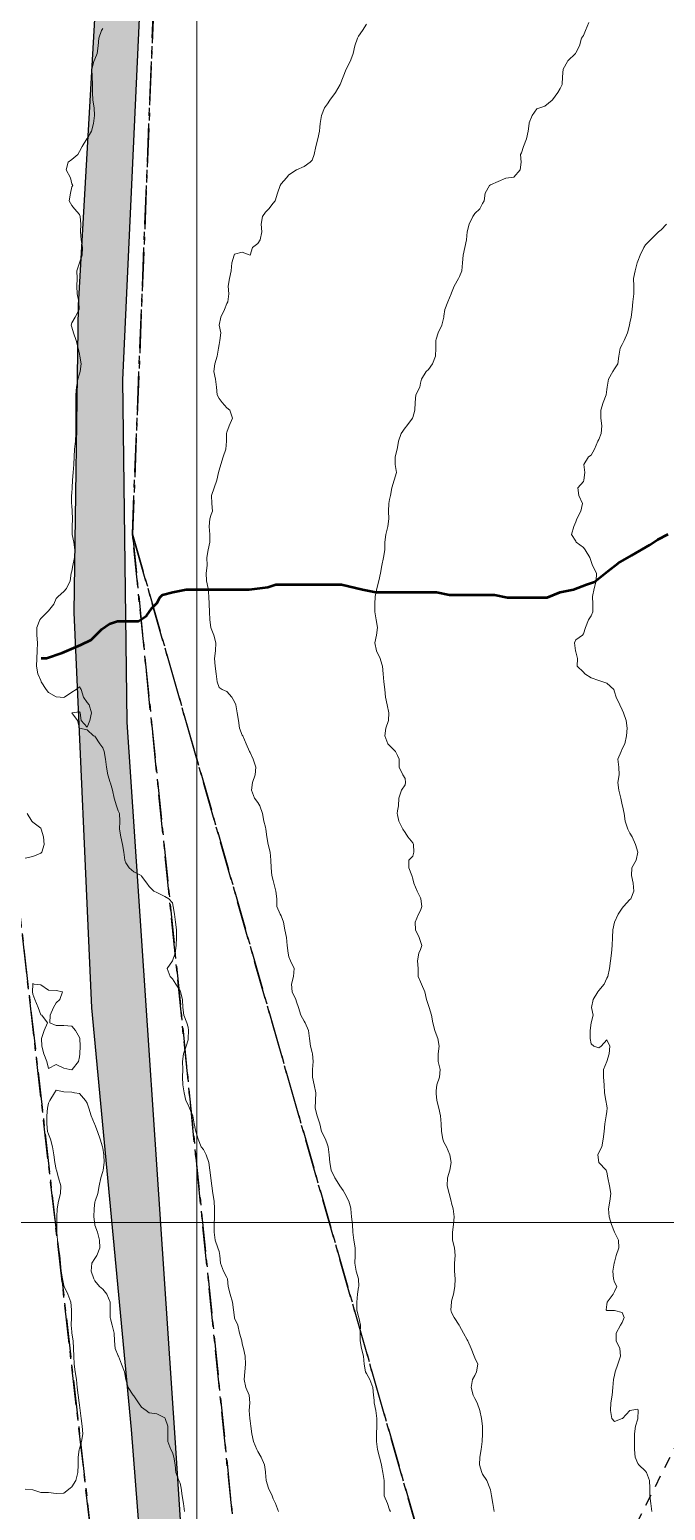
# Model space of a CAD drawing. Header units: centimetres. Extents: x 0 to 642158, y -847 to 649707.
# Drawn here: x 616856 to 616897, y 621268.8 to 621364.3 of the extents above; entities that cross this region are included whole.
import ezdxf

# ---------------------------------------------------------------- set-up
doc = ezdxf.new("R2010")
doc.units = ezdxf.units.CM
doc.header["$MEASUREMENT"] = 0
doc.linetypes.add('CENTERX2', pattern=[4, 2.5, -0.5, 0.5, -0.5])
doc.linetypes.add('JIS_02_0.7', pattern=[1.35, 0.75, -0.6])
for name, color, linetype, lineweight in [('MEV_grille', 254, 'Continuous', 9), ('MEV_layout inondation', 5, 'Continuous', 15), ('WAL_parcellaire agricole', 7, 'JIS_02_0.7', 25), ('WAL_topographie 0.5', 253, 'Continuous', 20)]:
    doc.layers.add(name, color=color, linetype=linetype, lineweight=lineweight)
doc.layers.add('MEV_schema paysager_Ha', color=7, linetype='Continuous', lineweight=25, transparency=0.13)
doc.layers.add('SPW_parcellaire cadastral', color=7, linetype='CENTERX2', lineweight=25, true_color=0xff0542)
picture_1 = doc.add_image_def('image2.png', size_in_pixel=(6614, 11023))

# ---------------------------------------------------------------- blocks, each defined once
blk = doc.blocks.new('*U114')
at = {"layer": 'MEV_grille', "transparency": 33554687}
blk.add_lwpolyline([(-1338.461, 0), (1338.461, 0)], dxfattribs=at)
blk = doc.blocks.new('*U115')
at = {"layer": 'MEV_grille', "color": 0, "linetype": 'ByBlock', "lineweight": -2, "transparency": 16777216}
blk.add_blockref('*U114', (0, -1100), dxfattribs=at)
blk = doc.blocks.new('*U112')
at = {"layer": 'MEV_grille', "transparency": 33554687}
blk.add_lwpolyline([(0, 1825.476), (0, -1825.476)], dxfattribs=at)
blk = doc.blocks.new('*U113')
at = {"layer": 'MEV_grille', "color": 0, "linetype": 'ByBlock', "lineweight": -2, "transparency": 16777216}
blk.add_blockref('*U112', (1500, 0), dxfattribs=at)

msp = doc.modelspace()

# ---------------------------------------------------------------- hatches: boundary and pattern name
at = {"layer": 'MEV_schema paysager_Ha', "true_color": 0xffffff, "transparency": 33554687}
h = msp.add_hatch(color=7, dxfattribs=at)
h.dxf.hatch_style = 1
h.paths.add_polyline_path([(617076.957, 620775.289), (617077.201, 620777.105), (617077.126, 620779.957), (617075.099, 620784.986), (617072.172, 620790.466), (617067.368, 620798.797), (617064.065, 620804.577), (617056.243, 620818.296), (617050.046, 620830.95), (617047.611, 620836.834), (617045.379, 620844.037), (617042.362, 620852.742), (617037.909, 620861.649), (617028.342, 620880.123), (617020.095, 620896.123), (617010.198, 620916.411), (617002.446, 620933.73), (616993.044, 620956.493), (616983.642, 620978.596), (616973.25, 621002.678), (616968.962, 621012.244), (616965.663, 621021.976), (616955.436, 621040.45), (616945.21, 621059.419), (616940.921, 621068.986), (616935.478, 621077.398), (616927.231, 621088.119), (616919.756, 621098.032), (616908.594, 621115.419), (616899.05, 621136.883), (616888.424, 621173.846), (616877.62, 621211.722), (616864.401, 621250.858), (616862.596, 621274.031), (616860.047, 621301.222), (616858.914, 621326.713), (616859.197, 621346.539), (616860.896, 621376.279), (616861.463, 621404.886), (616860.613, 621429.244), (616859.48, 621444.822), (616854.948, 621465.215), (616849, 621490.706), (616837.671, 621532.058), (616829.74, 621571.711), (616822.943, 621588.705), (616820.394, 621592.954), (616812.463, 621606.549), (616808.781, 621634.306), (616806.798, 621652.15), (616807.931, 621670.56), (616809.064, 621685.289), (616812.18, 621684.156), (616809.914, 621652.433), (616812.18, 621634.873), (616813.879, 621615.896), (616816.995, 621605.7), (616822.943, 621593.52), (616829.174, 621581.341), (616832.006, 621572.561), (616837.954, 621544.521), (616851.266, 621492.689), (616857.498, 621468.614), (616860.896, 621451.903), (616862.879, 621435.758), (616864.295, 621409.984), (616863.729, 621378.545), (616862.029, 621341.724), (616862.313, 621319.632), (616865.428, 621273.181), (616866.561, 621255.621), (616870.995, 621241.549), (616880.863, 621212.431), (616888.067, 621186.88), (616893.901, 621167.537), (616903.21, 621136.7), (616913.794, 621113.645), (616922.701, 621099.354), (616933.688, 621085.113), (616938.674, 621078.225), (616946.15, 621064.154), (616956.913, 621043.761), (616966.26, 621026.766), (616969.942, 621016.853), (616981.555, 620991.079), (616995.15, 620956.807), (617005.346, 620932.732), (617016.676, 620908.941), (617026.306, 620890.247), (617038.202, 620866.455), (617044.999, 620853.993), (617049.248, 620839.831), (617054.346, 620826.519), (617065.959, 620806.409), (617077.565, 620785.227), (617080.472, 620780.563), (617081.622, 620779.211), (617083.041, 620778.332)])

# ---------------------------------------------------------------- linework, layer by layer
for points in [[(616812.18, 621684.156), (616809.914, 621652.433), (616812.18, 621634.873), (616813.879, 621615.896), (616816.995, 621605.7), (616822.943, 621593.52), (616829.174, 621581.341), (616832.006, 621572.561), (616837.954, 621544.521), (616851.266, 621492.689), (616857.498, 621468.614), (616860.896, 621451.903), (616862.879, 621435.758), (616864.295, 621409.984), (616863.729, 621378.545), (616862.029, 621341.724), (616862.313, 621319.632), (616865.428, 621273.181), (616866.561, 621255.621), (616870.995, 621241.549), (616880.863, 621212.431), (616888.067, 621186.88), (616893.901, 621167.537), (616903.21, 621136.7)], [(616899.05, 621136.883), (616888.424, 621173.846), (616877.62, 621211.722), (616864.401, 621250.858), (616862.596, 621274.031), (616860.047, 621301.222), (616858.914, 621326.713), (616859.197, 621346.539), (616860.896, 621376.279), (616861.463, 621404.886), (616860.613, 621429.244), (616859.48, 621444.822), (616854.948, 621465.215), (616849, 621490.706), (616837.671, 621532.058), (616829.74, 621571.711), (616822.943, 621588.705), (616820.394, 621592.954), (616812.463, 621606.549), (616808.781, 621634.306), (616806.798, 621652.15), (616807.931, 621670.56)]]:
    msp.add_lwpolyline(points)
at = {"layer": 'MEV_layout inondation', "lineweight": 50}
msp.add_lwpolyline([(616856.781, 621323.769), (616857.12, 621323.769), (616858.14, 621324.109), (616859.329, 621324.618), (616860.009, 621324.958), (616860.349, 621325.298), (616860.689, 621325.638), (616861.198, 621325.977), (616861.708, 621326.147), (616863.067, 621326.147), (616863.577, 621326.487), (616863.917, 621326.997), (616864.257, 621327.336), (616864.427, 621327.676), (616864.597, 621327.846), (616865.277, 621328.016), (616866.126, 621328.186), (616870.204, 621328.186), (616871.394, 621328.356), (616871.904, 621328.526), (616876.152, 621328.526), (616877.511, 621328.186), (616878.361, 621328.016), (616882.269, 621328.016), (616883.119, 621327.846), (616886.007, 621327.846), (616886.857, 621327.676), (616889.406, 621327.676), (616890.256, 621328.016), (616891.105, 621328.186), (616891.955, 621328.526), (616892.465, 621328.695), (616893.314, 621329.375), (616893.994, 621329.884), (616894.844, 621330.394), (616896.033, 621331.074), (616896.543, 621331.413), (616897.222, 621331.753)], dxfattribs=at)
at = {"layer": 'MEV_layout inondation'}
msp.add_lwpolyline([(616856.95, 621323.939), (616856.95, 621323.939)], dxfattribs=at)
at = {"layer": 'SPW_parcellaire cadastral'}
for points in [[(616944.019, 621346.288), (616891.176, 621232.847), (616887.191, 621245.822), (616886.641, 621247.973), (616862.665, 621331.766), (616865.321, 621397.898), (616864.432, 621434.347), (616858.606, 621468.447), (616903.186, 621496.996), (616854.687, 621564.33), (616835.91, 621591.288), (616876.41, 621581.683), (616934.855, 621567.822)], [(616858.606, 621468.447), (616864.432, 621434.347), (616865.321, 621397.898), (616862.665, 621331.766), (616870.711, 621252.787), (616861.325, 621255.728), (616853.844, 621320.918), (616853.082, 621327.776), (616851.004, 621415.295), (616844.699, 621459.573), (616843.298, 621468.926)], [(616887.191, 621245.822), (616870.711, 621252.787), (616862.665, 621331.766), (616886.641, 621247.973), (616887.191, 621245.822)], [(616861.325, 621255.728), (616810.129, 621261.429), (616785.491, 621264.858), (616759.854, 621269.228), (616853.844, 621320.918), (616861.325, 621255.728)]]:
    msp.add_lwpolyline(points, dxfattribs=at)
at = {"layer": 'WAL_parcellaire agricole'}
msp.add_lwpolyline([(617074.99, 621405.826), (617079.477, 621394.729), (617028.48, 621376.724), (616977.982, 621361.385), (616955.316, 621352.215), (616947.151, 621345.548), (616890.498, 621232.042), (616879.673, 621242.435), (616887.281, 621252.278), (616936.702, 621350.426), (616951.649, 621364.432), (616973.557, 621372.595), (617074.99, 621405.826)], dxfattribs=at)
at = {"layer": 'WAL_topographie 0.5'}
for points in [[(616860.75, 621364.365), (616860.677, 621364.25), (616860.5, 621363.75), (616860.463, 621363.25), (616860.395, 621362.75), (616860.25, 621362.386), (616860.186, 621362.25), (616860.055, 621361.75), (616860.068, 621361.25), (616860.088, 621360.75), (616860.09, 621360.25), (616860.114, 621359.75), (616860.198, 621359.25), (616860.23, 621358.75), (616860.166, 621358.25), (616860.028, 621357.75), (616859.75, 621357.282), (616859.73, 621357.25), (616859.417, 621356.75), (616859.25, 621356.442), (616859.15, 621356.25), (616858.75, 621355.917), (616858.523, 621355.75), (616858.385, 621355.25), (616858.676, 621354.75), (616858.75, 621354.35), (616858.815, 621354.25), (616858.75, 621354.167), (616858.669, 621353.75), (616858.593, 621353.25), (616858.75, 621352.954), (616858.94, 621352.75), (616859.25, 621352.375), (616859.296, 621352.25), (616859.337, 621351.75), (616859.314, 621351.25), (616859.351, 621350.75), (616859.453, 621350.25), (616859.429, 621349.75), (616859.25, 621349.25), (616859.25, 621349.25), (616859.091, 621348.75), (616859.097, 621348.25), (616859.091, 621347.75), (616859.112, 621347.25), (616859.215, 621346.75), (616859.228, 621346.25), (616858.967, 621345.75), (616858.75, 621345.389), (616858.715, 621345.25), (616858.75, 621345.111), (616858.86, 621344.75), (616859.041, 621344.25), (616859.158, 621343.75), (616859.25, 621343.375), (616859.283, 621343.25), (616859.369, 621342.75), (616859.303, 621342.25), (616859.25, 621342.094), (616859.151, 621341.75), (616859.058, 621341.25), (616859.014, 621340.75), (616859.016, 621340.25), (616859.022, 621339.75), (616859.018, 621339.25), (616859.021, 621338.75), (616859.024, 621338.25), (616858.997, 621337.75), (616858.934, 621337.25), (616858.901, 621336.75), (616858.887, 621336.25), (616858.843, 621335.75), (616858.81, 621335.25), (616858.78, 621334.75), (616858.75, 621334.417), (616858.739, 621334.25), (616858.739, 621333.75), (616858.75, 621333.614), (616858.79, 621333.25), (616858.81, 621332.75), (616858.774, 621332.25), (616858.783, 621331.75), (616858.88, 621331.25), (616858.951, 621330.75), (616858.934, 621330.25), (616858.825, 621329.75), (616858.75, 621329.375), (616858.717, 621329.25), (616858.654, 621328.75), (616858.417, 621328.25), (616858.25, 621328.058), (616857.886, 621327.75), (616857.75, 621327.625), (616857.589, 621327.25), (616857.25, 621326.818), (616857.192, 621326.75), (616856.75, 621326.324), (616856.705, 621326.25), (616856.5, 621325.75), (616856.5, 621325.25), (616856.534, 621324.75), (616856.527, 621324.25), (616856.491, 621323.75), (616856.482, 621323.25), (616856.568, 621322.75), (616856.75, 621322.321), (616856.78, 621322.25), (616857.098, 621321.75), (616857.25, 621321.55), (616857.75, 621321.267), (616858, 621321.25), (616858.25, 621321.222), (616858.296, 621321.25), (616858.75, 621321.583), (616859.028, 621321.75), (616859.25, 621321.917), (616859.361, 621321.75), (616859.513, 621321.25), (616859.75, 621320.904), (616859.883, 621320.75), (616860.031, 621320.25), (616859.925, 621319.75), (616859.75, 621319.312), (616859.361, 621319.75), (616859.3, 621320.25), (616859.25, 621320.306), (616858.751, 621320.25), (616859.125, 621319.75), (616859.25, 621319.25), (616859.251, 621319.25), (616859.75, 621319.15), (616860.15, 621318.75), (616860.25, 621318.729), (616860.569, 621318.25), (616860.75, 621317.979), (616860.833, 621317.75), (616860.934, 621317.25), (616860.988, 621316.75), (616861.08, 621316.25), (616861.232, 621315.75), (616861.25, 621315.708), (616861.376, 621315.25), (616861.485, 621314.75), (616861.636, 621314.25), (616861.75, 621313.93), (616861.823, 621313.75), (616861.857, 621313.25), (616861.835, 621312.75), (616861.917, 621312.25), (616862.034, 621311.75), (616862.103, 621311.25), (616862.18, 621310.75), (616862.25, 621310.562), (616862.458, 621310.25), (616862.75, 621309.994), (616863.226, 621309.75), (616863.25, 621309.712), (616863.603, 621309.25), (616863.75, 621309.042), (616864.041, 621308.75), (616864.25, 621308.657), (616864.75, 621308.395), (616865.015, 621308.25), (616865.25, 621307.983), (616865.301, 621307.75), (616865.371, 621307.25), (616865.442, 621306.75), (616865.504, 621306.25), (616865.518, 621305.75), (616865.482, 621305.25), (616865.425, 621304.75), (616865.25, 621304.25), (616865.25, 621304.25), (616864.896, 621303.75), (616865.096, 621303.25), (616865.25, 621303.083), (616865.472, 621302.75), (616865.75, 621302.315), (616865.773, 621302.25), (616865.897, 621301.75), (616865.912, 621301.25), (616865.984, 621300.75), (616866.18, 621300.25), (616866.25, 621299.964), (616866.283, 621299.75), (616866.264, 621299.25), (616866.25, 621299.159), (616866.125, 621298.75), (616865.956, 621298.25), (616865.896, 621297.75), (616865.92, 621297.25), (616865.899, 621296.75), (616865.909, 621296.25), (616866.006, 621295.75), (616866.12, 621295.25), (616866.25, 621294.958), (616866.354, 621294.75), (616866.57, 621294.25), (616866.644, 621293.75), (616866.75, 621293.25), (616866.75, 621293.25), (616866.903, 621292.75), (616867.104, 621292.25), (616867.25, 621292.083), (616867.421, 621291.75), (616867.597, 621291.25), (616867.659, 621290.75), (616867.731, 621290.25), (616867.75, 621290.062), (616867.779, 621289.75), (616867.86, 621289.25), (616867.946, 621288.75), (616867.96, 621288.25), (616867.956, 621287.75), (616867.936, 621287.25), (616867.938, 621286.75), (616867.991, 621286.25), (616868.165, 621285.75), (616868.25, 621285.5), (616868.308, 621285.25), (616868.342, 621284.75), (616868.534, 621284.25), (616868.75, 621283.842), (616868.79, 621283.75), (616868.847, 621283.25), (616868.968, 621282.75), (616869.121, 621282.25), (616869.177, 621281.75), (616869.242, 621281.25), (616869.25, 621281.217), (616869.456, 621280.75), (616869.577, 621280.25), (616869.71, 621279.75), (616869.75, 621279.55), (616869.832, 621279.25), (616869.926, 621278.75), (616869.948, 621278.25), (616869.913, 621277.75), (616869.88, 621277.25), (616869.979, 621276.75), (616870.202, 621276.25), (616870.235, 621275.75), (616870.19, 621275.25), (616870.233, 621274.75), (616870.25, 621274.6), (616870.302, 621274.25), (616870.361, 621273.75), (616870.483, 621273.25), (616870.679, 621272.75), (616870.75, 621272.603), (616870.961, 621272.25), (616871.181, 621271.75), (616871.25, 621271.306), (616871.257, 621271.25), (616871.287, 621270.75), (616871.443, 621270.25), (616871.675, 621269.75), (616871.75, 621269.567), (616871.896, 621269.25), (616872.091, 621268.75)], [(616877.75, 621364.645), (616877.508, 621364.25), (616877.25, 621363.869), (616877.172, 621363.75), (616877.015, 621363.25), (616876.893, 621362.75), (616876.75, 621362.35), (616876.704, 621362.25), (616876.45, 621361.75), (616876.25, 621361.25), (616876.25, 621361.25), (616876.062, 621360.75), (616875.75, 621360.25), (616875.75, 621360.25), (616875.385, 621359.75), (616875.25, 621359.512), (616875.054, 621359.25), (616874.856, 621358.75), (616874.767, 621358.25), (616874.75, 621358), (616874.733, 621357.75), (616874.621, 621357.25), (616874.487, 621356.75), (616874.395, 621356.25), (616874.25, 621355.883), (616874.125, 621355.75), (616873.75, 621355.477), (616873.25, 621355.25), (616873.25, 621355.25), (616872.75, 621354.938), (616872.592, 621354.75), (616872.25, 621354.344), (616872.187, 621354.25), (616872.028, 621353.75), (616871.88, 621353.25), (616871.75, 621353.098), (616871.464, 621352.75), (616871.25, 621352.528), (616871.047, 621352.25), (616870.974, 621351.75), (616871.014, 621351.25), (616870.9, 621350.75), (616870.75, 621350.5), (616870.404, 621350.25), (616870.25, 621349.75), (616870.25, 621349.75), (616870.25, 621349.75), (616869.75, 621349.95), (616869.25, 621349.813), (616869.217, 621349.75), (616869.076, 621349.25), (616869.038, 621348.75), (616868.934, 621348.25), (616868.843, 621347.75), (616868.875, 621347.25), (616868.81, 621346.75), (616868.75, 621346.646), (616868.595, 621346.25), (616868.359, 621345.75), (616868.268, 621345.25), (616868.37, 621344.75), (616868.308, 621344.25), (616868.25, 621344), (616868.211, 621343.75), (616868.14, 621343.25), (616867.983, 621342.75), (616867.911, 621342.25), (616868.028, 621341.75), (616868.086, 621341.25), (616868.135, 621340.75), (616868.25, 621340.517), (616868.445, 621340.25), (616868.75, 621339.903), (616868.946, 621339.75), (616869.12, 621339.25), (616868.9, 621338.75), (616868.75, 621338.341), (616868.729, 621338.25), (616868.725, 621337.75), (616868.691, 621337.25), (616868.524, 621336.75), (616868.356, 621336.25), (616868.25, 621335.9), (616868.222, 621335.75), (616868.106, 621335.25), (616867.947, 621334.75), (616867.775, 621334.25), (616867.787, 621333.75), (616867.829, 621333.25), (616867.75, 621333.036), (616867.659, 621332.75), (616867.607, 621332.25), (616867.658, 621331.75), (616867.66, 621331.25), (616867.542, 621330.75), (616867.458, 621330.25), (616867.476, 621329.75), (616867.424, 621329.25), (616867.439, 621328.75), (616867.547, 621328.25), (616867.597, 621327.75), (616867.61, 621327.25), (616867.639, 621326.75), (616867.653, 621326.25), (616867.726, 621325.75), (616867.75, 621325.671), (616867.92, 621325.25), (616868.05, 621324.75), (616868.029, 621324.25), (616867.963, 621323.75), (616867.996, 621323.25), (616868.07, 621322.75), (616868.122, 621322.25), (616868.25, 621321.883), (616868.45, 621321.75), (616868.75, 621321.62), (616869.065, 621321.25), (616869.25, 621320.956), (616869.325, 621320.75), (616869.42, 621320.25), (616869.5, 621319.75), (616869.579, 621319.25), (616869.75, 621318.813), (616869.775, 621318.75), (616870.009, 621318.25), (616870.213, 621317.75), (616870.25, 621317.687), (616870.462, 621317.25), (616870.621, 621316.75), (616870.578, 621316.25), (616870.4, 621315.75), (616870.35, 621315.25), (616870.531, 621314.75), (616870.75, 621314.458), (616870.882, 621314.25), (616871.058, 621313.75), (616871.135, 621313.25), (616871.25, 621312.875), (616871.276, 621312.75), (616871.342, 621312.25), (616871.42, 621311.75), (616871.544, 621311.25), (616871.59, 621310.75), (616871.606, 621310.25), (616871.665, 621309.75), (616871.75, 621309.432), (616871.779, 621309.25), (616871.905, 621308.75), (616871.985, 621308.25), (616871.985, 621307.75), (616872.189, 621307.25), (616872.25, 621307.15), (616872.399, 621306.75), (616872.503, 621306.25), (616872.593, 621305.75), (616872.637, 621305.25), (616872.707, 621304.75), (616872.75, 621304.519), (616872.863, 621304.25), (616873.1, 621303.75), (616873.048, 621303.25), (616872.927, 621302.75), (616872.963, 621302.25), (616873.196, 621301.75), (616873.25, 621301.613), (616873.368, 621301.25), (616873.529, 621300.75), (616873.75, 621300.354), (616873.814, 621300.25), (616874.015, 621299.75), (616874.09, 621299.25), (616874.141, 621298.75), (616874.25, 621298.333), (616874.274, 621298.25), (616874.32, 621297.75), (616874.271, 621297.25), (616874.275, 621296.75), (616874.391, 621296.25), (616874.5, 621295.75), (616874.477, 621295.25), (616874.444, 621294.75), (616874.583, 621294.25), (616874.75, 621293.75), (616874.75, 621293.75), (616874.861, 621293.25), (616875.112, 621292.75), (616875.25, 621292.389), (616875.297, 621292.25), (616875.359, 621291.75), (616875.403, 621291.25), (616875.482, 621290.75), (616875.712, 621290.25), (616875.75, 621290.2), (616876.037, 621289.75), (616876.25, 621289.438), (616876.359, 621289.25), (616876.618, 621288.75), (616876.75, 621288.296), (616876.757, 621288.25), (616876.795, 621287.75), (616876.86, 621287.25), (616876.888, 621286.75), (616876.949, 621286.25), (616877.031, 621285.75), (616877.023, 621285.25), (616877, 621284.75), (616877.103, 621284.25), (616877.25, 621283.75), (616877.25, 621283.75), (616877.256, 621283.25), (616877.25, 621283.204), (616877.175, 621282.75), (616877.127, 621282.25), (616877.141, 621281.75), (616877.25, 621281.303), (616877.263, 621281.25), (616877.362, 621280.75), (616877.35, 621280.25), (616877.341, 621279.75), (616877.433, 621279.25), (616877.571, 621278.75), (616877.614, 621278.25), (616877.685, 621277.75), (616877.75, 621277.65), (616877.964, 621277.25), (616878.171, 621276.75), (616878.219, 621276.25), (616878.25, 621275.917), (616878.261, 621275.75), (616878.368, 621275.25), (616878.431, 621274.75), (616878.424, 621274.25), (616878.404, 621273.75), (616878.397, 621273.25), (616878.463, 621272.75), (616878.588, 621272.25), (616878.721, 621271.75), (616878.75, 621271.607), (616878.814, 621271.25), (616878.901, 621270.75), (616878.898, 621270.25), (616878.891, 621269.75), (616879.109, 621269.25), (616879.25, 621268.857), (616879.31, 621268.75)], [(616892.087, 621364.75), (616891.878, 621364.25), (616891.75, 621363.917), (616891.625, 621363.75), (616891.5, 621363.25), (616891.25, 621362.792), (616891.229, 621362.75), (616890.75, 621362.29), (616890.721, 621362.25), (616890.431, 621361.75), (616890.401, 621361.25), (616890.381, 621360.75), (616890.25, 621360.5), (616890.093, 621360.25), (616889.75, 621359.77), (616889.73, 621359.75), (616889.25, 621359.363), (616888.932, 621359.25), (616888.75, 621359.183), (616888.448, 621358.75), (616888.25, 621358.278), (616888.241, 621358.25), (616888.175, 621357.75), (616888.081, 621357.25), (616887.879, 621356.75), (616887.75, 621356.355), (616887.691, 621356.25), (616887.737, 621355.75), (616887.679, 621355.25), (616887.25, 621354.781), (616886.917, 621354.75), (616886.75, 621354.726), (616886.25, 621354.513), (616885.75, 621354.29), (616885.694, 621354.25), (616885.417, 621353.75), (616885.337, 621353.25), (616885.25, 621353.083), (616885.068, 621352.75), (616884.75, 621352.432), (616884.621, 621352.25), (616884.383, 621351.75), (616884.25, 621351.25), (616884.25, 621351.25), (616884.202, 621350.75), (616884.099, 621350.25), (616883.986, 621349.75), (616883.958, 621349.25), (616883.917, 621348.75), (616883.75, 621348.38), (616883.688, 621348.25), (616883.407, 621347.75), (616883.25, 621347.325), (616883.222, 621347.25), (616883.014, 621346.75), (616882.809, 621346.25), (616882.75, 621345.821), (616882.738, 621345.75), (616882.61, 621345.25), (616882.379, 621344.75), (616882.25, 621344.341), (616882.221, 621344.25), (616882.226, 621343.75), (616882.202, 621343.25), (616882.006, 621342.75), (616881.75, 621342.38), (616881.598, 621342.25), (616881.302, 621341.75), (616881.25, 621341.5), (616881.196, 621341.25), (616880.95, 621340.75), (616880.891, 621340.25), (616880.866, 621339.75), (616880.75, 621339.286), (616880.734, 621339.25), (616880.359, 621338.75), (616880.25, 621338.618), (616879.991, 621338.25), (616879.824, 621337.75), (616879.75, 621337.35), (616879.736, 621337.25), (616879.618, 621336.75), (616879.612, 621336.25), (616879.7, 621335.75), (616879.544, 621335.25), (616879.386, 621334.75), (616879.304, 621334.25), (616879.25, 621334), (616879.209, 621333.75), (616879.181, 621333.25), (616879.208, 621332.75), (616879.142, 621332.25), (616879, 621331.75), (616878.952, 621331.25), (616878.937, 621330.75), (616878.856, 621330.25), (616878.75, 621329.75), (616878.75, 621329.75), (616878.665, 621329.25), (616878.559, 621328.75), (616878.421, 621328.25), (616878.323, 621327.75), (616878.298, 621327.25), (616878.306, 621326.75), (616878.387, 621326.25), (616878.47, 621325.75), (616878.398, 621325.25), (616878.294, 621324.75), (616878.4, 621324.25), (616878.633, 621323.75), (616878.75, 621323.383), (616878.792, 621323.25), (616878.831, 621322.75), (616878.884, 621322.25), (616878.934, 621321.75), (616878.981, 621321.25), (616879.087, 621320.75), (616879.2, 621320.25), (616879.185, 621319.75), (616879.01, 621319.25), (616878.946, 621318.75), (616879.144, 621318.25), (616879.25, 621318.133), (616879.633, 621317.75), (616879.75, 621317.481), (616879.865, 621317.25), (616879.857, 621316.75), (616880.107, 621316.25), (616880.25, 621316), (616880.283, 621315.75), (616880.25, 621315.607), (616880.022, 621315.25), (616879.85, 621314.75), (616879.827, 621314.25), (616879.75, 621313.917), (616879.735, 621313.75), (616879.75, 621313.667), (616879.85, 621313.25), (616880.105, 621312.75), (616880.25, 621312.525), (616880.433, 621312.25), (616880.75, 621311.87), (616880.797, 621311.75), (616880.802, 621311.25), (616880.75, 621311), (616880.5, 621310.75), (616880.5, 621310.25), (616880.672, 621309.75), (616880.75, 621309.542), (616880.817, 621309.25), (616881.016, 621308.75), (616881.25, 621308.309), (616881.271, 621308.25), (616881.32, 621307.75), (616881.25, 621307.5), (616881.107, 621307.25), (616880.889, 621306.75), (616880.909, 621306.25), (616881.153, 621305.75), (616881.25, 621305.5), (616881.325, 621305.25), (616881.25, 621304.977), (616881.141, 621304.75), (616881.056, 621304.25), (616881.094, 621303.75), (616881.095, 621303.25), (616881.25, 621302.889), (616881.307, 621302.75), (616881.521, 621302.25), (616881.637, 621301.75), (616881.75, 621301.375), (616881.79, 621301.25), (616881.954, 621300.75), (616882.028, 621300.25), (616882.159, 621299.75), (616882.25, 621299.523), (616882.363, 621299.25), (616882.435, 621298.75), (616882.373, 621298.25), (616882.386, 621297.75), (616882.5, 621297.25), (616882.473, 621296.75), (616882.285, 621296.25), (616882.25, 621295.875), (616882.243, 621295.75), (616882.25, 621295.688), (616882.305, 621295.25), (616882.43, 621294.75), (616882.535, 621294.25), (616882.574, 621293.75), (616882.592, 621293.25), (616882.681, 621292.75), (616882.75, 621292.565), (616882.927, 621292.25), (616883.138, 621291.75), (616883.214, 621291.25), (616883.135, 621290.75), (616882.989, 621290.25), (616882.968, 621289.75), (616883.086, 621289.25), (616883.215, 621288.75), (616883.25, 621288.632), (616883.352, 621288.25), (616883.414, 621287.75), (616883.379, 621287.25), (616883.305, 621286.75), (616883.299, 621286.25), (616883.434, 621285.75), (616883.481, 621285.25), (616883.433, 621284.75), (616883.44, 621284.25), (616883.483, 621283.75), (616883.447, 621283.25), (616883.362, 621282.75), (616883.25, 621282.303), (616883.235, 621282.25), (616883.187, 621281.75), (616883.25, 621281.583), (616883.42, 621281.25), (616883.737, 621280.75), (616883.75, 621280.721), (616884.017, 621280.25), (616884.25, 621279.813), (616884.288, 621279.75), (616884.519, 621279.25), (616884.712, 621278.75), (616884.75, 621278.662), (616884.929, 621278.25), (616884.857, 621277.75), (616884.75, 621277.513), (616884.603, 621277.25), (616884.5, 621276.75), (616884.629, 621276.25), (616884.75, 621276.028), (616884.901, 621275.75), (616885.059, 621275.25), (616885.182, 621274.75), (616885.241, 621274.25), (616885.241, 621273.75), (616885.208, 621273.25), (616885.143, 621272.75), (616885.068, 621272.25), (616885.056, 621271.75), (616885.193, 621271.25), (616885.25, 621271.15), (616885.52, 621270.75), (616885.721, 621270.25), (616885.75, 621270.135), (616885.816, 621269.75), (616885.903, 621269.25), (616886, 621268.75)], [(616897.109, 621351.75), (616896.75, 621351.379), (616896.596, 621351.25), (616896.25, 621350.904), (616896.083, 621350.75), (616895.75, 621350.43), (616895.652, 621350.25), (616895.417, 621349.75), (616895.25, 621349.375), (616895.215, 621349.25), (616895.078, 621348.75), (616894.986, 621348.25), (616895, 621347.75), (616894.99, 621347.25), (616894.935, 621346.75), (616894.885, 621346.25), (616894.817, 621345.75), (616894.75, 621345.387), (616894.725, 621345.25), (616894.592, 621344.75), (616894.37, 621344.25), (616894.25, 621344), (616894.12, 621343.75), (616894.037, 621343.25), (616893.964, 621342.75), (616893.75, 621342.434), (616893.644, 621342.25), (616893.358, 621341.75), (616893.271, 621341.25), (616893.25, 621341.083), (616893.208, 621340.75), (616893.01, 621340.25), (616892.86, 621339.75), (616892.865, 621339.25), (616892.932, 621338.75), (616892.882, 621338.25), (616892.75, 621337.865), (616892.678, 621337.75), (616892.47, 621337.25), (616892.25, 621336.857), (616892.083, 621336.75), (616891.783, 621336.25), (616891.833, 621335.75), (616891.781, 621335.25), (616891.75, 621335.167), (616891.393, 621334.75), (616891.458, 621334.25), (616891.694, 621333.75), (616891.583, 621333.25), (616891.313, 621332.75), (616891.25, 621332.55), (616891.13, 621332.25), (616890.983, 621331.75), (616891.25, 621331.306), (616891.279, 621331.25), (616891.75, 621330.902), (616891.859, 621330.75), (616892.167, 621330.25), (616892.25, 621330), (616892.341, 621329.75), (616892.584, 621329.25), (616892.56, 621328.75), (616892.438, 621328.25), (616892.341, 621327.75), (616892.355, 621327.25), (616892.359, 621326.75), (616892.25, 621326.5), (616892.075, 621326.25), (616891.889, 621325.75), (616891.75, 621325.333), (616891.694, 621325.25), (616891.25, 621324.942), (616891.179, 621324.75), (616891.236, 621324.25), (616891.25, 621324.179), (616891.375, 621323.75), (616891.341, 621323.25), (616891.75, 621322.875), (616891.838, 621322.75), (616892.25, 621322.509), (616892.75, 621322.32), (616893, 621322.25), (616893.25, 621322.157), (616893.708, 621321.75), (616893.75, 621321.607), (616893.85, 621321.25), (616894.094, 621320.75), (616894.25, 621320.438), (616894.341, 621320.25), (616894.512, 621319.75), (616894.574, 621319.25), (616894.526, 621318.75), (616894.423, 621318.25), (616894.25, 621317.929), (616894.172, 621317.75), (616893.969, 621317.25), (616894.027, 621316.75), (616894.059, 621316.25), (616893.971, 621315.75), (616894.033, 621315.25), (616894.156, 621314.75), (616894.25, 621314.303), (616894.267, 621314.25), (616894.368, 621313.75), (616894.448, 621313.25), (616894.617, 621312.75), (616894.75, 621312.479), (616894.884, 621312.25), (616895.098, 621311.75), (616895.25, 621311.25), (616895.25, 621311.25), (616895.25, 621311.25), (616895.139, 621310.75), (616894.875, 621310.25), (616894.857, 621309.75), (616894.948, 621309.25), (616895.008, 621308.75), (616894.796, 621308.25), (616894.75, 621308.204), (616894.333, 621307.75), (616894.25, 621307.65), (616893.992, 621307.25), (616893.75, 621306.75), (616893.75, 621306.75), (616893.648, 621306.25), (616893.612, 621305.75), (616893.592, 621305.25), (616893.55, 621304.75), (616893.5, 621304.25), (616893.438, 621303.75), (616893.313, 621303.25), (616893.25, 621303.132), (616893.079, 621302.75), (616892.75, 621302.347), (616892.673, 621302.25), (616892.375, 621301.75), (616892.272, 621301.25), (616892.365, 621300.75), (616892.25, 621300.25), (616892.25, 621300.25), (616892.178, 621299.75), (616892.184, 621299.25), (616892.25, 621298.893), (616892.417, 621298.75), (616892.75, 621298.632), (616892.893, 621298.75), (616893.25, 621299.167), (616893.45, 621298.75), (616893.404, 621298.25), (616893.25, 621297.75), (616893.25, 621297.75), (616893.041, 621297.25), (616893.045, 621296.75), (616893.081, 621296.25), (616893.107, 621295.75), (616893.188, 621295.25), (616893.25, 621294.904), (616893.286, 621294.75), (616893.25, 621294.528), (616893.211, 621294.25), (616893.128, 621293.75), (616893.079, 621293.25), (616893.025, 621292.75), (616892.924, 621292.25), (616892.75, 621291.886), (616892.686, 621291.75), (616892.75, 621291.25), (616892.75, 621291.25), (616893.209, 621290.75), (616893.25, 621290.614), (616893.318, 621290.25), (616893.435, 621289.75), (616893.525, 621289.25), (616893.448, 621288.75), (616893.363, 621288.25), (616893.407, 621287.75), (616893.556, 621287.25), (616893.75, 621286.75), (616893.75, 621286.75), (616894, 621286.25), (616894.036, 621285.75), (616893.859, 621285.25), (616893.75, 621284.812), (616893.736, 621284.75), (616893.638, 621284.25), (616893.682, 621283.75), (616893.75, 621283.541), (616893.902, 621283.25), (616893.75, 621282.932), (616893.667, 621282.75), (616893.276, 621282.25), (616893.25, 621282.083), (616893.222, 621281.75), (616893.25, 621281.7), (616893.75, 621281.712), (616894.25, 621281.566), (616894.383, 621281.25), (616894.25, 621280.934), (616894.144, 621280.75), (616893.85, 621280.25), (616893.867, 621279.75), (616894.093, 621279.25), (616894.133, 621278.75), (616893.967, 621278.25), (616893.794, 621277.75), (616893.75, 621277.536), (616893.679, 621277.25), (616893.648, 621276.75), (616893.6, 621276.25), (616893.506, 621275.75), (616893.484, 621275.25), (616893.586, 621274.75), (616893.75, 621274.544), (616894.25, 621274.742), (616894.261, 621274.75), (616894.743, 621275.25), (616894.75, 621275.259), (616895.25, 621275.339), (616895.274, 621275.25), (616895.259, 621274.75), (616895.25, 621274.713), (616895.096, 621274.25), (616895.047, 621273.75), (616895.048, 621273.25), (616895.039, 621272.75), (616895.086, 621272.25), (616895.25, 621271.833), (616895.324, 621271.75), (616895.75, 621271.339), (616895.811, 621271.25), (616896, 621270.75), (616896.033, 621270.25), (616896.028, 621269.75), (616896.094, 621269.25), (616896.159, 621268.75)], [(616855.886, 621313.75), (616856.169, 621313.25), (616856.25, 621313.19), (616856.75, 621312.804), (616856.783, 621312.75), (616856.932, 621312.25), (616856.974, 621311.75), (616856.826, 621311.25), (616856.75, 621311.189), (616856.25, 621310.97), (616855.75, 621310.873)], [(616858.788, 621297.25), (616858.75, 621297.22), (616858.635, 621297.25), (616858.25, 621297.326), (616857.75, 621297.559), (616857.25, 621297.306), (616857.146, 621297.75), (616856.948, 621298.25), (616856.818, 621298.75), (616856.809, 621299.25), (616856.981, 621299.75), (616857.184, 621300.25), (616856.833, 621300.75), (616856.75, 621300.772), (616856.577, 621301.25), (616856.363, 621301.75), (616856.25, 621302.112), (616856.232, 621302.25), (616856.247, 621302.75), (616856.25, 621302.786), (616856.322, 621302.75), (616856.75, 621302.699), (616857.25, 621302.37), (616857.75, 621302.343), (616858.156, 621302.25), (616857.976, 621301.75), (616857.75, 621301.538), (616857.574, 621301.25), (616857.356, 621300.75), (616857.35, 621300.25), (616857.75, 621300.083), (616858.25, 621300.091), (616858.75, 621300.048), (616859.004, 621299.75), (616859.25, 621299.309), (616859.266, 621299.25), (616859.298, 621298.75), (616859.268, 621298.25), (616859.25, 621298.058), (616859.194, 621297.75), (616858.788, 621297.25)], [(616855.75, 621270.194), (616856.25, 621270.15), (616856.75, 621269.975), (616857.25, 621269.967), (616857.75, 621269.906), (616858.25, 621269.917), (616858.645, 621270.25), (616858.75, 621270.342), (616859.006, 621270.75), (616859.139, 621271.25), (616859.161, 621271.75), (616859.161, 621272.25), (616859.236, 621272.75), (616859.25, 621272.791), (616859.392, 621273.25), (616859.466, 621273.75), (616859.432, 621274.25), (616859.363, 621274.75), (616859.306, 621275.25), (616859.25, 621275.596), (616859.233, 621275.75), (616859.167, 621276.25), (616859.113, 621276.75), (616859.055, 621277.25), (616858.982, 621277.75), (616858.914, 621278.25), (616858.877, 621278.75), (616858.864, 621279.25), (616858.849, 621279.75), (616858.764, 621280.25), (616858.75, 621280.333), (616858.72, 621280.75), (616858.728, 621281.25), (616858.74, 621281.75), (616858.686, 621282.25), (616858.502, 621282.75), (616858.274, 621283.25), (616858.25, 621283.317), (616858.155, 621283.75), (616858.075, 621284.25), (616858.031, 621284.75), (616857.976, 621285.25), (616857.9, 621285.75), (616857.833, 621286.25), (616857.793, 621286.75), (616857.792, 621287.25), (616857.788, 621287.75), (616857.804, 621288.25), (616857.896, 621288.75), (616858.035, 621289.25), (616858.039, 621289.75), (616857.899, 621290.25), (616857.761, 621290.75), (616857.75, 621290.796), (616857.671, 621291.25), (616857.591, 621291.75), (616857.517, 621292.25), (616857.379, 621292.75), (616857.25, 621293.066), (616857.2, 621293.25), (616857.14, 621293.75), (616857.145, 621294.25), (616857.199, 621294.75), (616857.25, 621295.069), (616857.338, 621295.25), (616857.631, 621295.75), (616857.75, 621295.903), (616858.25, 621295.804), (616858.75, 621295.779), (616858.938, 621295.75), (616859.25, 621295.705), (616859.647, 621295.25), (616859.75, 621295.079), (616859.859, 621294.75), (616859.998, 621294.25), (616860.22, 621293.75), (616860.25, 621293.704), (616860.418, 621293.25), (616860.592, 621292.75), (616860.738, 621292.25), (616860.75, 621292.169), (616860.821, 621291.75), (616860.844, 621291.25), (616860.774, 621290.75), (616860.75, 621290.668), (616860.622, 621290.25), (616860.526, 621289.75), (616860.433, 621289.25), (616860.259, 621288.75), (616860.25, 621288.706), (616860.196, 621288.25), (616860.187, 621287.75), (616860.24, 621287.25), (616860.25, 621287.21), (616860.423, 621286.75), (616860.543, 621286.25), (616860.554, 621285.75), (616860.369, 621285.25), (616860.25, 621285.067), (616860.056, 621284.75), (616860.011, 621284.25), (616860.18, 621283.75), (616860.25, 621283.622), (616860.552, 621283.25), (616860.75, 621283.09), (616861.019, 621282.75), (616861.222, 621282.25), (616861.233, 621281.75), (616861.226, 621281.25), (616861.25, 621281.171), (616861.361, 621280.75), (616861.481, 621280.25), (616861.513, 621279.75), (616861.554, 621279.25), (616861.75, 621278.772), (616861.757, 621278.75), (616861.971, 621278.25), (616862.147, 621277.75), (616862.25, 621277.25), (616862.25, 621277.25), (616862.385, 621276.75), (616862.712, 621276.25), (616862.75, 621276.198), (616863.067, 621275.75), (616863.25, 621275.482), (616863.545, 621275.25), (616863.75, 621275.1), (616864.25, 621275.05), (616864.75, 621274.79), (616864.768, 621274.75), (616864.943, 621274.25), (616864.948, 621273.75), (616864.959, 621273.25), (616865.134, 621272.75), (616865.25, 621272.553), (616865.333, 621272.25), (616865.423, 621271.75), (616865.464, 621271.25), (616865.661, 621270.75), (616865.75, 621270.567), (616865.813, 621270.25), (616865.877, 621269.75), (616865.963, 621269.25), (616866.024, 621268.75)]]:
    msp.add_lwpolyline(points, dxfattribs=at)

# ---------------------------------------------------------------- block references
at = {"layer": 'MEV_grille', "transparency": 33554687}
for name, p in [('*U113', (615366.814, 620593.644)), ('*U115', (616669.481, 622387.381))]:
    msp.add_blockref(name, p, dxfattribs=at)

# ---------------------------------------------------------------- pictures from other files: only their frames are drawn
image = msp.add_image(picture_1, insert=(616830.845, 620745.783), size_in_units=(429.466, 715.756), dxfattribs=dict(brightness=75))
image.dxf.flags = 7

doc.saveas('drawing.dxf')
